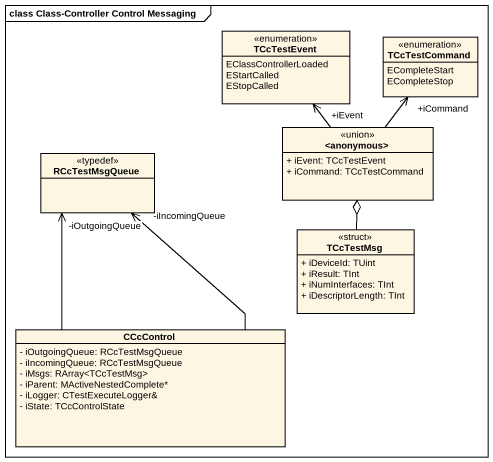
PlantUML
@startuml
mainframe class Class-Controller Control Messaging
hide circle
hide empty members
skinparam classAttributeIconSize 0
enum TCcTestEvent {
  EClassControllerLoaded
  EStartCalled
  EStopCalled
}
enum TCcTestCommand {
  ECompleteStart
  ECompleteStop
}
class "<anonymous>" as anonymous <<union>> {
  + iEvent: TCcTestEvent
  + iCommand: TCcTestCommand
}
class RCcTestMsgQueue <<typedef>>
class TCcTestMsg <<struct>> {
  + iDeviceId: TUint
  + iResult: TInt
  + iNumInterfaces: TInt
  + iDescriptorLength: TInt
}
class CCcControl {
  - iOutgoingQueue: RCcTestMsgQueue
  - iIncomingQueue: RCcTestMsgQueue
  - iMsgs: RArray<TCcTestMsg>
  - iParent: MActiveNestedComplete*
  - iLogger: CTestExecuteLogger&
  - iState: TCcControlState
}
anonymous -up-> "+iEvent" TCcTestEvent
anonymous -up-> "+iCommand" TCcTestCommand
TCcTestMsg -up-o anonymous
CCcControl -up-> "-iIncomingQueue" RCcTestMsgQueue
CCcControl -up-> "-iOutgoingQueue" RCcTestMsgQueue
@enduml
